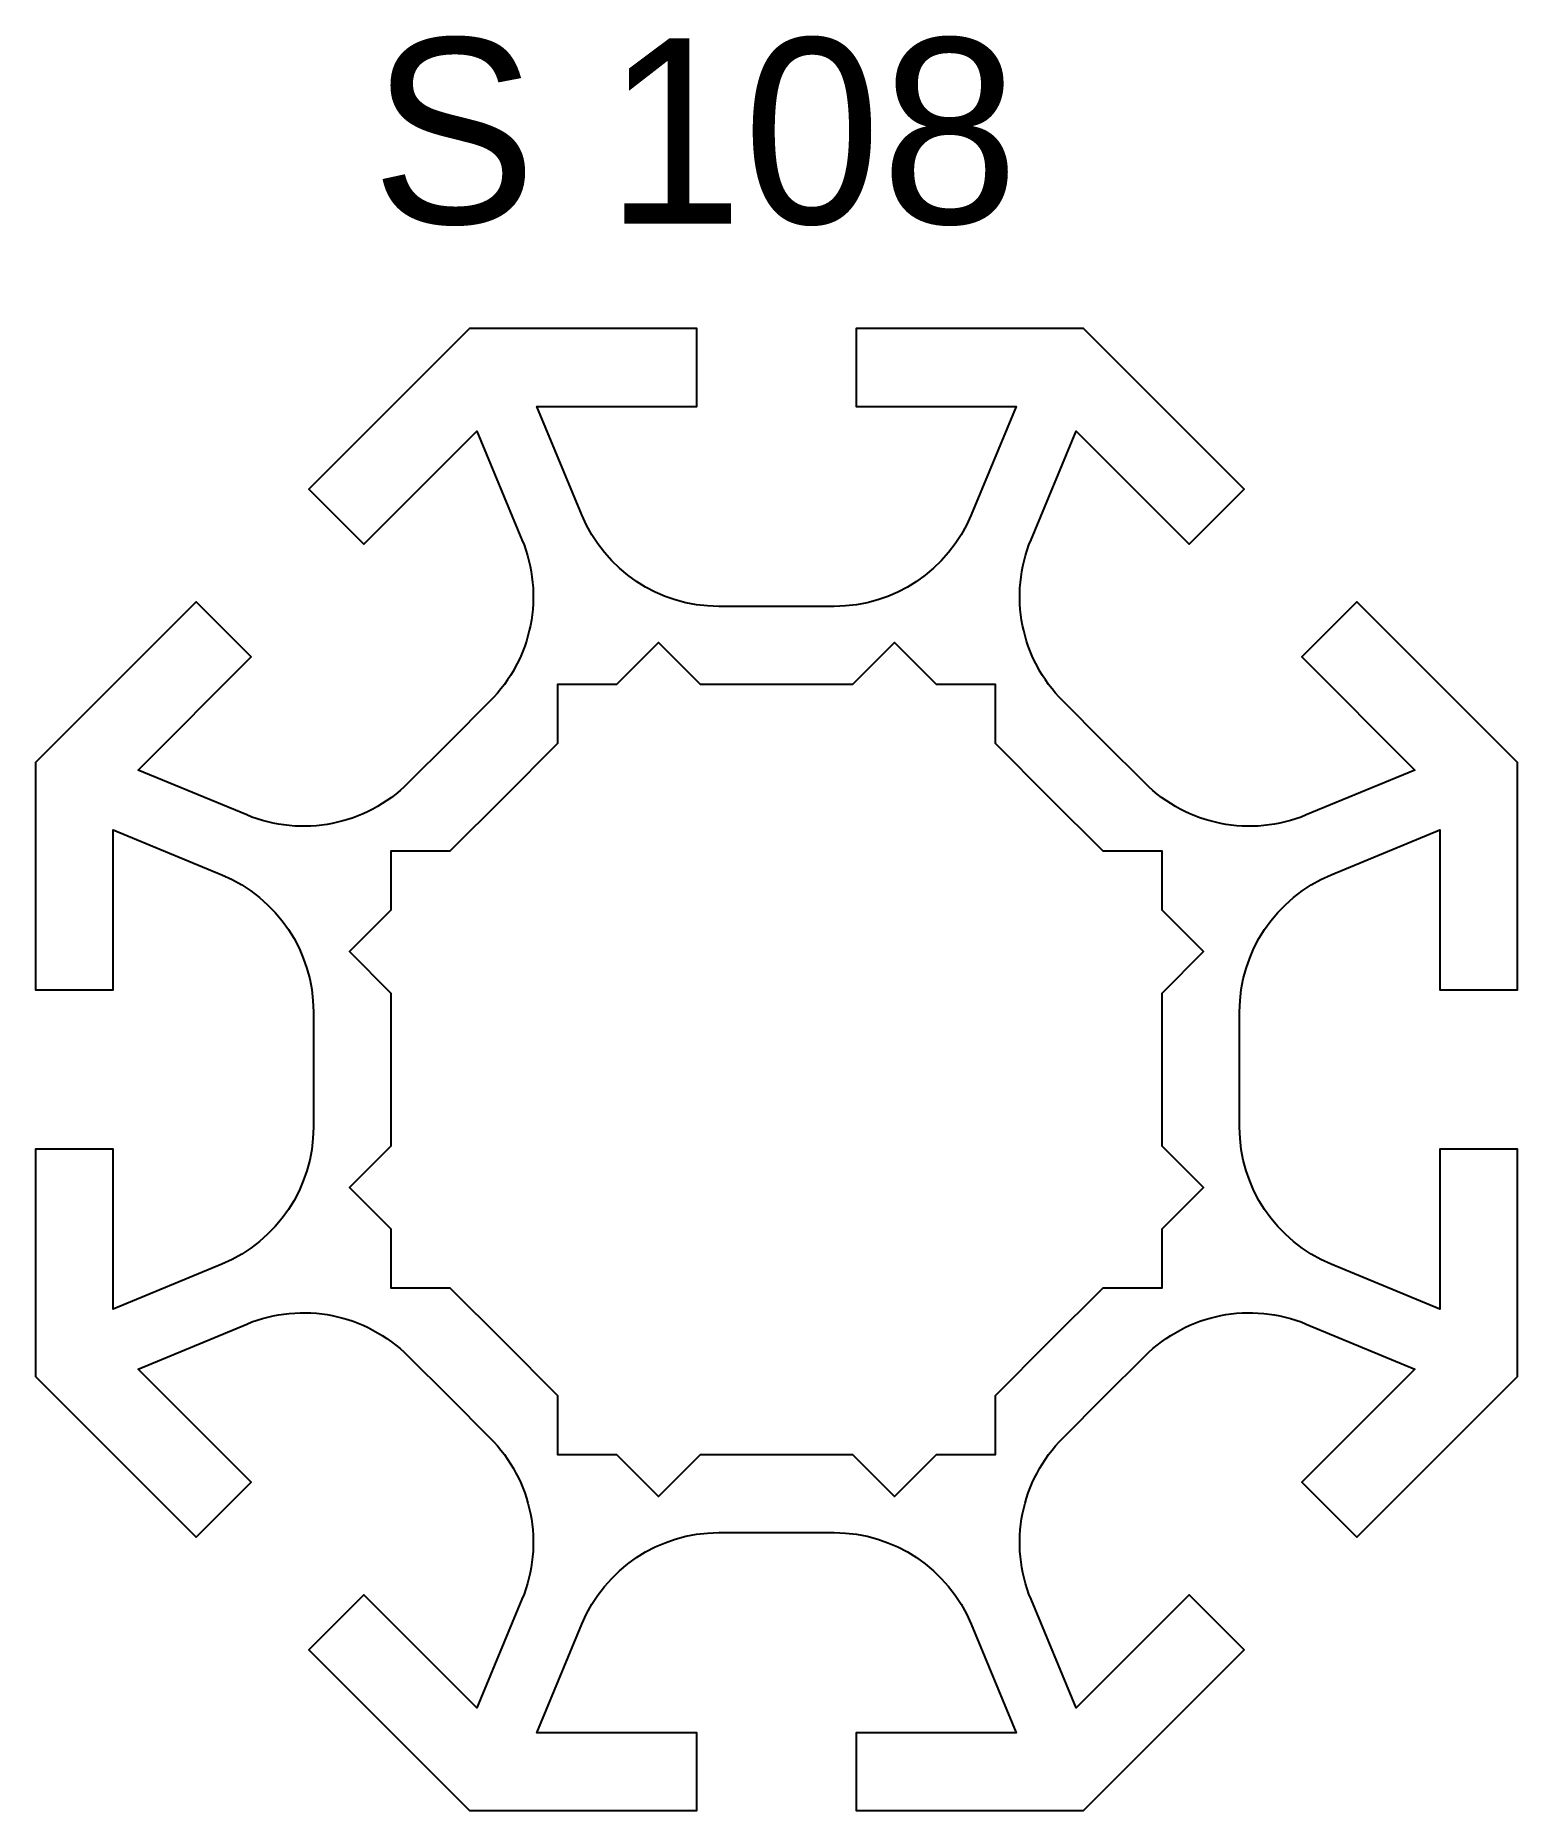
# Model space of a CAD drawing. Header units: millimetres. Extents: x -20 to 20, y -20 to 27.9.
import ezdxf

# ---------------------------------------------------------------- set-up
doc = ezdxf.new("R2010")
doc.units = ezdxf.units.MM
doc.header["$LTSCALE"] = 0.0125
doc.layers.add('Profil', color=7, linetype='Continuous')
doc.layers.add('Text_erfasst', color=3, linetype='Continuous')
doc.styles.add('gs25', font='gsimplex.shx', dxfattribs={"height": 25})

msp = doc.modelspace()

# ---------------------------------------------------------------- linework, layer by layer
at = {"layer": 'Profil'}
msp.add_lwpolyline([(8.839, -8.839), (9.94, -7.737, -0.303347), (14.3, -6.87), (17.23, -8.084), (14.177, -11.137), (15.662, -12.622), (20, -8.284), (20, -2.15), (17.9, -2.15), (17.9, -6.467), (14.969, -5.253, -0.303347), (12.5, -1.558), (12.5, 0), (12.5, 1.558, -0.303347), (14.969, 5.253), (17.9, 6.467), (17.9, 2.15), (20, 2.15), (20, 8.284), (15.662, 12.622), (14.177, 11.137), (17.23, 8.084), (14.3, 6.87, -0.303347), (9.94, 7.737), (8.839, 8.839), (7.737, 9.94, -0.303347), (6.87, 14.3), (8.084, 17.23), (11.137, 14.177), (12.622, 15.662), (8.284, 20), (2.15, 20), (2.15, 17.9), (6.467, 17.9), (5.253, 14.969, -0.303347), (1.558, 12.5), (0, 12.5), (-1.558, 12.5, -0.303347), (-5.253, 14.969), (-6.467, 17.9), (-2.15, 17.9), (-2.15, 20), (-8.284, 20), (-12.622, 15.662), (-11.137, 14.177), (-8.084, 17.23), (-6.87, 14.3, -0.303347), (-7.737, 9.94), (-8.839, 8.839), (-9.94, 7.737, -0.303347), (-14.3, 6.87), (-17.23, 8.084), (-14.177, 11.137), (-15.662, 12.622), (-20, 8.284), (-20, 2.15), (-17.9, 2.15), (-17.9, 6.467), (-14.969, 5.253, -0.303347), (-12.5, 1.558), (-12.5, 0), (-12.5, -1.558, -0.303347), (-14.969, -5.253), (-17.9, -6.467), (-17.9, -2.15), (-20, -2.15), (-20, -8.284), (-15.662, -12.622), (-14.177, -11.137), (-17.23, -8.084), (-14.3, -6.87, -0.303347), (-9.94, -7.737), (-8.839, -8.839), (-7.737, -9.94, -0.303347), (-6.87, -14.3), (-8.084, -17.23), (-11.137, -14.177), (-12.622, -15.662), (-8.284, -20), (-2.15, -20), (-2.15, -17.9), (-6.467, -17.9), (-5.253, -14.969, -0.303347), (-1.558, -12.5), (0, -12.5), (1.558, -12.5, -0.303347), (5.253, -14.969), (6.467, -17.9), (2.15, -17.9), (2.15, -20), (8.284, -20), (12.622, -15.662), (11.137, -14.177), (8.084, -17.23), (6.87, -14.3, -0.303347), (7.737, -9.94)], format="xyb", close=True, dxfattribs=at)
msp.add_lwpolyline([(7.354, -7.354), (5.9, -8.808), (5.9, -10.4), (4.308, -10.4), (3.182, -11.526), (2.056, -10.4), (0, -10.4), (-2.056, -10.4), (-3.182, -11.526), (-4.308, -10.4), (-5.9, -10.4), (-5.9, -8.808), (-7.354, -7.354), (-8.808, -5.9), (-10.4, -5.9), (-10.4, -4.308), (-11.526, -3.182), (-10.4, -2.056), (-10.4, 0), (-10.4, 2.056), (-11.526, 3.182), (-10.4, 4.308), (-10.4, 5.9), (-8.808, 5.9), (-7.354, 7.354), (-5.9, 8.808), (-5.9, 10.4), (-4.308, 10.4), (-3.182, 11.526), (-2.056, 10.4), (0, 10.4), (2.056, 10.4), (3.182, 11.526), (4.308, 10.4), (5.9, 10.4), (5.9, 8.808), (7.354, 7.354), (8.808, 5.9), (10.4, 5.9), (10.4, 4.308), (11.526, 3.182), (10.4, 2.056), (10.4, 0), (10.4, -2.056), (11.526, -3.182), (10.4, -4.308), (10.4, -5.9), (8.808, -5.9)], close=True, dxfattribs=at)

# ---------------------------------------------------------------- texts
at = {"layer": 'Text_erfasst', "style": 'gs25'}
msp.add_text('S 108', height=5, dxfattribs=at).set_placement((-10.938, 22.835))

doc.saveas('drawing.dxf')
